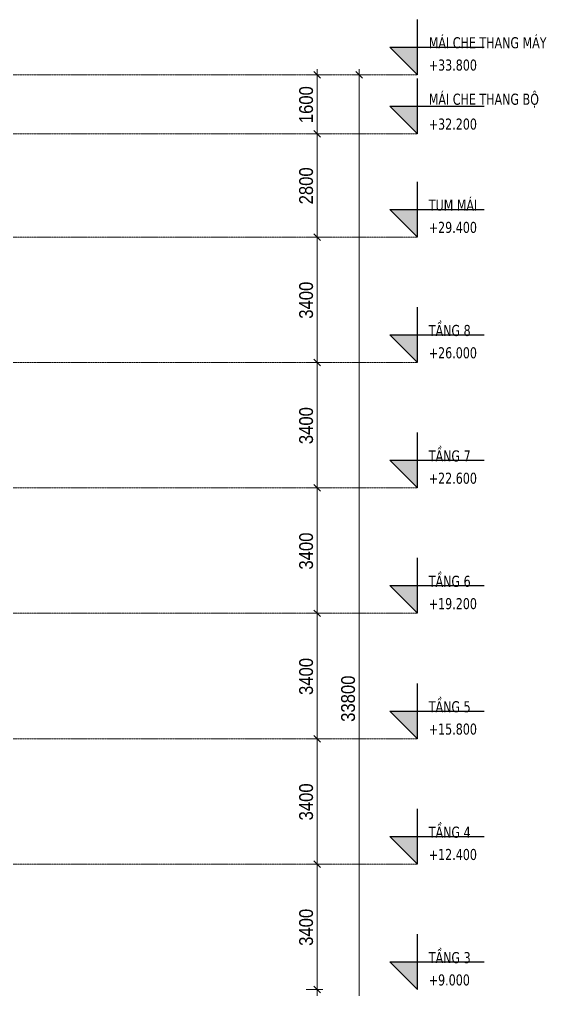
# Model space of a CAD drawing. Header units: millimetres. Extents: x 1240 to 198004, y -7796 to 35300.
# Drawn here: x 80798 to 95077, y 9000 to 35300 of the extents above; entities that cross this region are included whole.
import ezdxf

# ---------------------------------------------------------------- set-up
doc = ezdxf.new("R2010")
doc.units = ezdxf.units.MM
doc.linetypes.add('Centre', pattern=[31.75, 6.35, -4.7625, 15.875, -4.7625])
for name, color, linetype, lineweight in [('A-ANNO-DIMS', 211, 'Continuous', 9), ('A-ANNO-DIMS-150', 211, 'Continuous', 9), ('A-FLOR-LEVL', 51, 'Continuous', 9), ('A-FLOR-LEVL-1', 51, 'Continuous', 25), ('A-FLOR-LEVL-2', 51, 'Centre', 9)]:
    doc.layers.add(name, color=color, linetype=linetype, lineweight=lineweight)
doc.styles.add('Tahoma_B', font='tahomabd.ttf', dxfattribs={"width": 0.85, "height": 300})
doc.styles.add('UTM Avo', font='', dxfattribs={"width": 0.9, "height": 375})
doc.styles.get('UTM Avo').set_extended_font_data('UTM Avo')
doc.dimstyles.new('1_Dim_chi_tiet_2_5', dxfattribs={"dimscale": 304.8, "dimtxt": 374.737856, "dimasz": 0.590551, "dimexe": 0.492126, "dimexo": 0.0625, "dimgap": 0.049213, "dimtad": 1, "dimdec": 0, "dimrnd": 5, "dimzin": 0, "dimdsep": 46, "dimtxsty": 'UTM Avo', "dimblk1": 'OBLIQUE', "dimblk2": 'OBLIQUE', "dimsah": 1, "dimcen": 0.09, "dimdle": 0.492126, "dimazin": 0, "dimtfac": 1, "dimtdec": 4, "dimtix": 1, "dimtmove": 0, "dimatfit": 3, "dimfxl": 0.984252, "dimfxlon": 1, "dimtvp": 1, "dimtolj": 1, "dimtzin": 0, "dimarcsym": 2})

# ---------------------------------------------------------------- blocks, each defined once
blk = doc.blocks.new('Level - CAO ĐỘ LEVEL-350587-TKCS_MẶT ĐỨNG NỘI KHU 1')
at = {"layer": 'A-FLOR-LEVL'}
blk.add_hatch(color=256, dxfattribs=at).paths.add_polyline_path([(91585, 3957), (91585, 3207), (90835, 3957)])
at = {"layer": 'A-FLOR-LEVL-1'}
for p, q in [((91585, 3207), (91585, 4707)), ((90835, 3957), (91585, 3207)), ((90835, 3957), (93385, 3957))]:
    blk.add_line(p, q, dxfattribs=at)
blk = doc.blocks.new('DIMBLOCK3-TKCS_MẶT ĐỨNG NỘI KHU 1')
at = {"layer": 'A-ANNO-DIMS-150'}
for p, q in [((88562, 9000), (89012, 9000)), ((88862, 9000), (88562, 9000)), ((88862, 5600), (88862, 9000)), ((88562, 5600), (89012, 5600)), ((88862, 5600), (88562, 5600))]:
    blk.add_line(p, q, dxfattribs=at)
at = {"layer": 'A-ANNO-DIMS-150', "lineweight": 25}
for p, q in [((88862, 9000), (88772, 9090)), ((88862, 9000), (88952, 8910)), ((88862, 5600), (88772, 5690)), ((88862, 5600), (88952, 5510))]:
    blk.add_line(p, q, dxfattribs=at)
at = {"layer": 'A-ANNO-DIMS-150', "color": 0, "insert": (88375, 6786), "char_height": 375, "width": 1232.47, "attachment_point": 1, "rotation": 90, "line_spacing_factor": 1.110334, "style": 'UTM Avo'}
blk.add_mtext('3400', dxfattribs=at)
blk = doc.blocks.new('_Oblique')
at = {"color": 0, "linetype": 'ByBlock', "lineweight": -2}
blk.add_line((-0.5, -0.5), (0.5, 0.5), dxfattribs=at)
blk = doc.blocks.new('DIMBLOCK4-TKCS_MẶT ĐỨNG NỘI KHU 1')
at = {"layer": 'A-ANNO-DIMS-150'}
for p, q in [((88562, 12400), (89012, 12400)), ((88862, 12400), (88562, 12400)), ((88862, 9000), (88862, 12400)), ((88562, 9000), (89012, 9000)), ((88862, 9000), (88562, 9000))]:
    blk.add_line(p, q, dxfattribs=at)
at = {"layer": 'A-ANNO-DIMS-150', "lineweight": 25}
for p, q in [((88862, 12400), (88772, 12490)), ((88862, 12400), (88952, 12310)), ((88862, 9000), (88772, 9090)), ((88862, 9000), (88952, 8910))]:
    blk.add_line(p, q, dxfattribs=at)
at = {"layer": 'A-ANNO-DIMS-150', "color": 0, "insert": (88375, 10186), "char_height": 375, "width": 1232.47, "attachment_point": 1, "rotation": 90, "line_spacing_factor": 1.110334, "style": 'UTM Avo'}
blk.add_mtext('3400', dxfattribs=at)
blk = doc.blocks.new('DIMBLOCK5-TKCS_MẶT ĐỨNG NỘI KHU 1')
at = {"layer": 'A-ANNO-DIMS-150'}
for p, q in [((88562, 15800), (89012, 15800)), ((88862, 15800), (88562, 15800)), ((88862, 12400), (88862, 15800)), ((88562, 12400), (89012, 12400)), ((88862, 12400), (88562, 12400))]:
    blk.add_line(p, q, dxfattribs=at)
at = {"layer": 'A-ANNO-DIMS-150', "lineweight": 25}
for p, q in [((88862, 15800), (88772, 15890)), ((88862, 15800), (88952, 15710)), ((88862, 12400), (88772, 12490)), ((88862, 12400), (88952, 12310))]:
    blk.add_line(p, q, dxfattribs=at)
at = {"layer": 'A-ANNO-DIMS-150', "color": 0, "insert": (88375, 13586), "char_height": 375, "width": 1232.47, "attachment_point": 1, "rotation": 90, "line_spacing_factor": 1.110334, "style": 'UTM Avo'}
blk.add_mtext('3400', dxfattribs=at)
blk = doc.blocks.new('DIMBLOCK6-TKCS_MẶT ĐỨNG NỘI KHU 1')
at = {"layer": 'A-ANNO-DIMS-150'}
for p, q in [((88562, 19200), (89012, 19200)), ((88862, 19200), (88562, 19200)), ((88862, 15800), (88862, 19200)), ((88562, 15800), (89012, 15800)), ((88862, 15800), (88562, 15800))]:
    blk.add_line(p, q, dxfattribs=at)
at = {"layer": 'A-ANNO-DIMS-150', "lineweight": 25}
for p, q in [((88862, 19200), (88772, 19290)), ((88862, 19200), (88952, 19110)), ((88862, 15800), (88772, 15890)), ((88862, 15800), (88952, 15710))]:
    blk.add_line(p, q, dxfattribs=at)
at = {"layer": 'A-ANNO-DIMS-150', "color": 0, "insert": (88375, 16986), "char_height": 375, "width": 1232.47, "attachment_point": 1, "rotation": 90, "line_spacing_factor": 1.110334, "style": 'UTM Avo'}
blk.add_mtext('3400', dxfattribs=at)
blk = doc.blocks.new('DIMBLOCK7-TKCS_MẶT ĐỨNG NỘI KHU 1')
at = {"layer": 'A-ANNO-DIMS-150', "lineweight": 25}
for p, q in [((88862, 22600), (88772, 22690)), ((88862, 22600), (88952, 22510)), ((88862, 19200), (88772, 19290)), ((88862, 19200), (88952, 19110))]:
    blk.add_line(p, q, dxfattribs=at)
at = {"layer": 'A-ANNO-DIMS-150'}
for p, q in [((88562, 22600), (89012, 22600)), ((88862, 22600), (88562, 22600)), ((88862, 19200), (88862, 22600)), ((88562, 19200), (89012, 19200)), ((88862, 19200), (88562, 19200))]:
    blk.add_line(p, q, dxfattribs=at)
at = {"layer": 'A-ANNO-DIMS-150', "color": 0, "insert": (88375, 20386), "char_height": 375, "width": 1232.47, "attachment_point": 1, "rotation": 90, "line_spacing_factor": 1.110334, "style": 'UTM Avo'}
blk.add_mtext('3400', dxfattribs=at)
blk = doc.blocks.new('DIMBLOCK8-TKCS_MẶT ĐỨNG NỘI KHU 1')
at = {"layer": 'A-ANNO-DIMS-150', "lineweight": 25}
for p, q in [((88862, 26000), (88772, 26090)), ((88862, 26000), (88952, 25910)), ((88862, 22600), (88772, 22690)), ((88862, 22600), (88952, 22510))]:
    blk.add_line(p, q, dxfattribs=at)
at = {"layer": 'A-ANNO-DIMS-150'}
for p, q in [((88562, 26000), (89012, 26000)), ((88862, 26000), (88562, 26000)), ((88862, 22600), (88862, 26000)), ((88562, 22600), (89012, 22600)), ((88862, 22600), (88562, 22600))]:
    blk.add_line(p, q, dxfattribs=at)
at = {"layer": 'A-ANNO-DIMS-150', "color": 0, "insert": (88375, 23786), "char_height": 375, "width": 1232.47, "attachment_point": 1, "rotation": 90, "line_spacing_factor": 1.110334, "style": 'UTM Avo'}
blk.add_mtext('3400', dxfattribs=at)
blk = doc.blocks.new('DIMBLOCK9-TKCS_MẶT ĐỨNG NỘI KHU 1')
at = {"layer": 'A-ANNO-DIMS-150', "lineweight": 25}
for p, q in [((88862, 29400), (88772, 29490)), ((88862, 29400), (88952, 29310)), ((88862, 26000), (88772, 26090)), ((88862, 26000), (88952, 25910))]:
    blk.add_line(p, q, dxfattribs=at)
at = {"layer": 'A-ANNO-DIMS-150'}
for p, q in [((88562, 29400), (89012, 29400)), ((88862, 29400), (88562, 29400)), ((88862, 26000), (88862, 29400)), ((88562, 26000), (89012, 26000)), ((88862, 26000), (88562, 26000))]:
    blk.add_line(p, q, dxfattribs=at)
at = {"layer": 'A-ANNO-DIMS-150', "color": 0, "insert": (88375, 27186), "char_height": 375, "width": 1232.47, "attachment_point": 1, "rotation": 90, "line_spacing_factor": 1.110334, "style": 'UTM Avo'}
blk.add_mtext('3400', dxfattribs=at)
blk = doc.blocks.new('DIMBLOCK10-TKCS_MẶT ĐỨNG NỘI KHU 1')
at = {"layer": 'A-ANNO-DIMS-150'}
for p, q in [((88562, 32200), (89012, 32200)), ((88862, 32200), (88562, 32200)), ((88862, 29400), (88862, 32200)), ((88562, 29400), (89012, 29400)), ((88862, 29400), (88562, 29400))]:
    blk.add_line(p, q, dxfattribs=at)
at = {"layer": 'A-ANNO-DIMS-150', "lineweight": 25}
for p, q in [((88862, 32200), (88772, 32290)), ((88862, 32200), (88952, 32110)), ((88862, 29400), (88772, 29490)), ((88862, 29400), (88952, 29310))]:
    blk.add_line(p, q, dxfattribs=at)
at = {"layer": 'A-ANNO-DIMS-150', "color": 0, "insert": (88375, 30286), "char_height": 375, "width": 1232.47, "attachment_point": 1, "rotation": 90, "line_spacing_factor": 1.110334, "style": 'UTM Avo'}
blk.add_mtext('2800', dxfattribs=at)
blk = doc.blocks.new('DIMBLOCK11-TKCS_MẶT ĐỨNG NỘI KHU 1')
at = {"layer": 'A-ANNO-DIMS-150'}
for p, q in [((88862, 32200), (88862, 33950)), ((88562, 33800), (89012, 33800)), ((88862, 33800), (88562, 33800)), ((88562, 32200), (89012, 32200)), ((88862, 32200), (88562, 32200))]:
    blk.add_line(p, q, dxfattribs=at)
at = {"layer": 'A-ANNO-DIMS-150', "lineweight": 25}
for p, q in [((88862, 33800), (88772, 33890)), ((88862, 33800), (88952, 33710)), ((88862, 32200), (88772, 32290)), ((88862, 32200), (88952, 32110))]:
    blk.add_line(p, q, dxfattribs=at)
at = {"layer": 'A-ANNO-DIMS-150', "color": 0, "insert": (88375, 32486), "char_height": 375, "width": 1232.47, "attachment_point": 1, "rotation": 90, "line_spacing_factor": 1.110334, "style": 'UTM Avo'}
blk.add_mtext('1600', dxfattribs=at)
blk = doc.blocks.new('DIMBLOCK12-TKCS_MẶT ĐỨNG NỘI KHU 1')
at = {"layer": 'A-ANNO-DIMS-150'}
for p, q in [((89999, 33950), (89999, -150)), ((90299, 33800), (89849, 33800)), ((89999, 33800), (90299, 33800)), ((90299, 0), (89849, 0)), ((89999, 0), (90299, 0))]:
    blk.add_line(p, q, dxfattribs=at)
at = {"layer": 'A-ANNO-DIMS-150', "lineweight": 25}
for p, q in [((89999, 33800), (89909, 33890)), ((89999, 33800), (90089, 33710)), ((89999, 0), (89909, 90)), ((89999, 0), (90089, -90))]:
    blk.add_line(p, q, dxfattribs=at)
at = {"layer": 'A-ANNO-DIMS-150', "color": 0, "insert": (89512, 16258), "char_height": 375, "width": 1540.59, "attachment_point": 1, "rotation": 90, "line_spacing_factor": 1.110334, "style": 'UTM Avo'}
blk.add_mtext('33800', dxfattribs=at)

msp = doc.modelspace()

# ---------------------------------------------------------------- linework, layer by layer
at = {"layer": 'A-FLOR-LEVL-2'}
for p, q in [((1240.2, 33800), (91585, 33800)), ((1240.2, 32200), (91585, 32200)), ((1240.2, 29400), (91585, 29400)), ((1240.2, 26000), (91585, 26000)), ((1240.2, 22600), (91585, 22600)), ((1240.2, 19200), (91585, 19200)), ((1240.2, 15800), (91585, 15800)), ((1240.2, 12400), (91585, 12400))]:
    msp.add_line(p, q, dxfattribs=at)

# ---------------------------------------------------------------- block references
at = {"layer": 'A-FLOR-LEVL-1'}
for p in [(0, 30593.5), (0, 28993.5), (0, 26193.5), (0, 22793.5), (0, 19393.5), (0, 15993.5), (0, 12593.5), (0, 9193.5), (0, 5793.5)]:
    msp.add_blockref('Level - CAO ĐỘ LEVEL-350587-TKCS_MẶT ĐỨNG NỘI KHU 1', p, dxfattribs=at)

# ---------------------------------------------------------------- texts
at = {"layer": 'A-FLOR-LEVL', "char_height": 300, "line_spacing_factor": 0.996129, "style": 'Tahoma_B'}
for s, insert, width, attachment_point in [('\\pt1530,3060,4590,6120,7650,9180,10710,12240,13770,15300,16830,18360,19890,21420,22950,24480,26010,27540,29070,30600,32130,33660,35190,36720,38250,39780,41310,42840,44370,45900,47430,48960;MÁI CHE THANG MÁY', (91885.8, 34511.5), 3921.9, 7), ('\\pt637.5,1275,1912.5,2550,3187.5,3825,4462.5,5100,5737.5,6375,7012.5,7650,8287.5,8925,9562.5,10200,10837.5,11475,12112.5,12750,13387.5,14025,14662.5,15300,15937.5,16575,17212.5,17850,18487.5,19125,19762.5,20400;+33.800', (91885.8, 34212.6), 1551.675, 1), ('\\pt1530,3060,4590,6120,7650,9180,10710,12240,13770,15300,16830,18360,19890,21420,22950,24480,26010,27540,29070,30600,32130,33660,35190,36720,38250,39780,41310,42840,44370,45900,47430,48960;MÁI CHE THANG BỘ', (91885.8, 32911.5), 3643.95, 7), ('\\pt637.5,1275,1912.5,2550,3187.5,3825,4462.5,5100,5737.5,6375,7012.5,7650,8287.5,8925,9562.5,10200,10837.5,11475,12112.5,12750,13387.5,14025,14662.5,15300,15937.5,16575,17212.5,17850,18487.5,19125,19762.5,20400;+32.200', (91885.8, 32612.6), 1551.675, 1), ('\\pt1530,3060,4590,6120,7650,9180,10710,12240,13770,15300,16830,18360,19890,21420,22950,24480,26010,27540,29070,30600,32130,33660,35190,36720,38250,39780,41310,42840,44370,45900,47430,48960;TUM MÁI', (91885.8, 30111.5), 1670.25, 7), ('\\pt637.5,1275,1912.5,2550,3187.5,3825,4462.5,5100,5737.5,6375,7012.5,7650,8287.5,8925,9562.5,10200,10837.5,11475,12112.5,12750,13387.5,14025,14662.5,15300,15937.5,16575,17212.5,17850,18487.5,19125,19762.5,20400;+29.400', (91885.8, 29812.6), 1551.675, 1), ('\\pt1530,3060,4590,6120,7650,9180,10710,12240,13770,15300,16830,18360,19890,21420,22950,24480,26010,27540,29070,30600,32130,33660,35190,36720,38250,39780,41310,42840,44370,45900,47430,48960;TẦNG 8', (91885.8, 26711.5), 1357.875, 7), ('\\pt637.5,1275,1912.5,2550,3187.5,3825,4462.5,5100,5737.5,6375,7012.5,7650,8287.5,8925,9562.5,10200,10837.5,11475,12112.5,12750,13387.5,14025,14662.5,15300,15937.5,16575,17212.5,17850,18487.5,19125,19762.5,20400;+26.000', (91885.8, 26412.6), 1551.675, 1), ('\\pt1530,3060,4590,6120,7650,9180,10710,12240,13770,15300,16830,18360,19890,21420,22950,24480,26010,27540,29070,30600,32130,33660,35190,36720,38250,39780,41310,42840,44370,45900,47430,48960;TẦNG 7', (91885.8, 23311.5), 1357.875, 7), ('\\pt637.5,1275,1912.5,2550,3187.5,3825,4462.5,5100,5737.5,6375,7012.5,7650,8287.5,8925,9562.5,10200,10837.5,11475,12112.5,12750,13387.5,14025,14662.5,15300,15937.5,16575,17212.5,17850,18487.5,19125,19762.5,20400;+22.600', (91885.8, 23012.6), 1551.675, 1), ('\\pt1530,3060,4590,6120,7650,9180,10710,12240,13770,15300,16830,18360,19890,21420,22950,24480,26010,27540,29070,30600,32130,33660,35190,36720,38250,39780,41310,42840,44370,45900,47430,48960;TẦNG 6', (91885.8, 19911.5), 1357.875, 7), ('\\pt637.5,1275,1912.5,2550,3187.5,3825,4462.5,5100,5737.5,6375,7012.5,7650,8287.5,8925,9562.5,10200,10837.5,11475,12112.5,12750,13387.5,14025,14662.5,15300,15937.5,16575,17212.5,17850,18487.5,19125,19762.5,20400;+19.200', (91885.8, 19612.6), 1551.675, 1), ('\\pt1530,3060,4590,6120,7650,9180,10710,12240,13770,15300,16830,18360,19890,21420,22950,24480,26010,27540,29070,30600,32130,33660,35190,36720,38250,39780,41310,42840,44370,45900,47430,48960;TẦNG 5', (91885.8, 16511.5), 1357.875, 7), ('\\pt637.5,1275,1912.5,2550,3187.5,3825,4462.5,5100,5737.5,6375,7012.5,7650,8287.5,8925,9562.5,10200,10837.5,11475,12112.5,12750,13387.5,14025,14662.5,15300,15937.5,16575,17212.5,17850,18487.5,19125,19762.5,20400;+15.800', (91885.8, 16212.6), 1551.675, 1), ('\\pt1530,3060,4590,6120,7650,9180,10710,12240,13770,15300,16830,18360,19890,21420,22950,24480,26010,27540,29070,30600,32130,33660,35190,36720,38250,39780,41310,42840,44370,45900,47430,48960;TẦNG 4', (91885.8, 13111.5), 1357.875, 7), ('\\pt637.5,1275,1912.5,2550,3187.5,3825,4462.5,5100,5737.5,6375,7012.5,7650,8287.5,8925,9562.5,10200,10837.5,11475,12112.5,12750,13387.5,14025,14662.5,15300,15937.5,16575,17212.5,17850,18487.5,19125,19762.5,20400;+12.400', (91885.8, 12812.6), 1551.675, 1), ('\\pt1530,3060,4590,6120,7650,9180,10710,12240,13770,15300,16830,18360,19890,21420,22950,24480,26010,27540,29070,30600,32130,33660,35190,36720,38250,39780,41310,42840,44370,45900,47430,48960;TẦNG 3', (91885.8, 9711.5), 1357.875, 7), ('\\pt637.5,1275,1912.5,2550,3187.5,3825,4462.5,5100,5737.5,6375,7012.5,7650,8287.5,8925,9562.5,10200,10837.5,11475,12112.5,12750,13387.5,14025,14662.5,15300,15937.5,16575,17212.5,17850,18487.5,19125,19762.5,20400;+9.000', (91885.8, 9412.6), 1324.725, 1)]:
    msp.add_mtext(s, dxfattribs=dict(at, insert=insert, width=width, attachment_point=attachment_point))

# ---------------------------------------------------------------- dimensions: what is measured, and where the dimension line sits
at = {"layer": 'A-ANNO-DIMS'}
for base, p1, p2, override, picture, middle in [((88862.3, 33800), (88562.3, 32200), (88562.3, 33800), {"dimpost": '<>', "dimfxl": 1600}, 'DIMBLOCK11-TKCS_MẶT ĐỨNG NỘI KHU 1', (88653.3, 33000)), ((89998.9, 0), (90298.9, 33800), (90298.9, 0), {"dimpost": '<>', "dimfxl": 33800}, 'DIMBLOCK12-TKCS_MẶT ĐỨNG NỘI KHU 1', (89789.9, 16900)), ((88862.3, 32200), (88562.3, 29400), (88562.3, 32200), {"dimpost": '<>', "dimfxl": 2800}, 'DIMBLOCK10-TKCS_MẶT ĐỨNG NỘI KHU 1', (88653.3, 30800)), ((88862.3, 29400), (88562.3, 26000), (88562.3, 29400), {"dimpost": '<>', "dimfxl": 3400}, 'DIMBLOCK9-TKCS_MẶT ĐỨNG NỘI KHU 1', (88653.3, 27700)), ((88862.3, 26000), (88562.3, 22600), (88562.3, 26000), {"dimpost": '<>', "dimfxl": 3400}, 'DIMBLOCK8-TKCS_MẶT ĐỨNG NỘI KHU 1', (88653.3, 24300)), ((88862.3, 22600), (88562.3, 19200), (88562.3, 22600), {"dimpost": '<>', "dimfxl": 3400}, 'DIMBLOCK7-TKCS_MẶT ĐỨNG NỘI KHU 1', (88653.3, 20900)), ((88862.3, 19200), (88562.3, 15800), (88562.3, 19200), {"dimpost": '<>', "dimfxl": 3400}, 'DIMBLOCK6-TKCS_MẶT ĐỨNG NỘI KHU 1', (88653.3, 17500)), ((88862.3, 15800), (88562.3, 12400), (88562.3, 15800), {"dimpost": '<>', "dimfxl": 3400}, 'DIMBLOCK5-TKCS_MẶT ĐỨNG NỘI KHU 1', (88653.3, 14100)), ((88862.3, 12400), (88562.3, 9000), (88562.3, 12400), {"dimpost": '<>', "dimfxl": 3400}, 'DIMBLOCK4-TKCS_MẶT ĐỨNG NỘI KHU 1', (88653.3, 10700)), ((88862.3, 9000), (88562.3, 5600), (88562.3, 9000), {"dimpost": '<>', "dimfxl": 3400}, 'DIMBLOCK3-TKCS_MẶT ĐỨNG NỘI KHU 1', (88653.3, 7300))]:
    dim = msp.add_linear_dim(base=base, p1=p1, p2=p2, angle=90, dimstyle='1_Dim_chi_tiet_2_5', override=override, dxfattribs=at)
    dim.commit()
    dim.dimension.update_dxf_attribs({"geometry": picture, "text_midpoint": middle})

doc.saveas('drawing.dxf')
